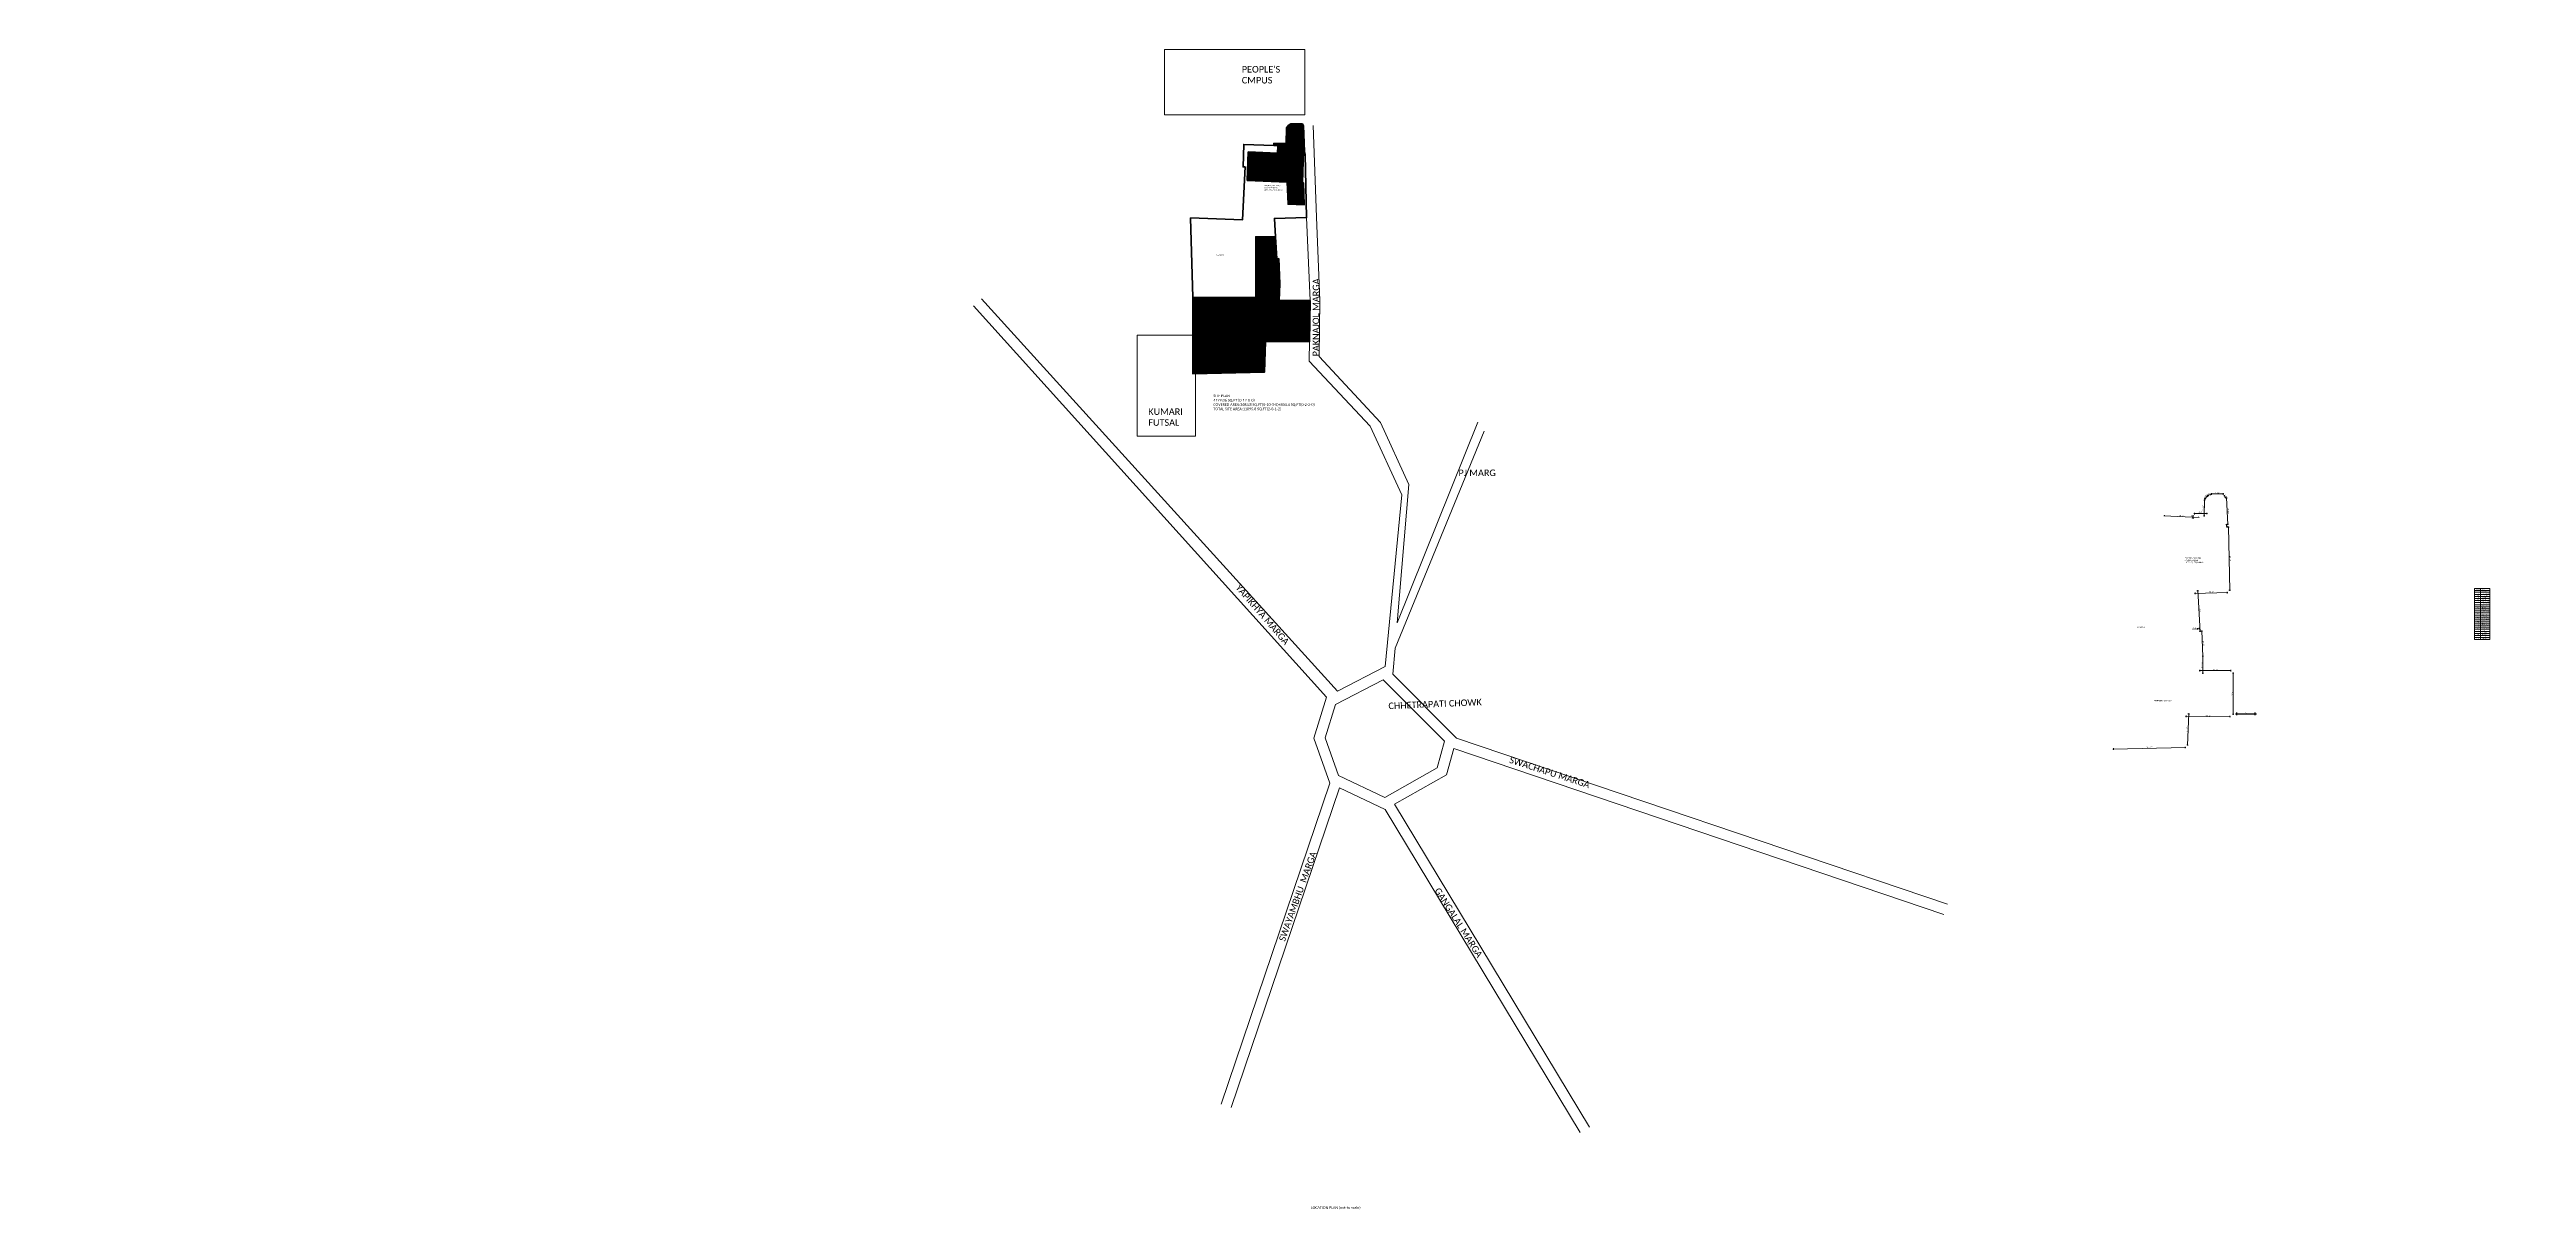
# Model space of a CAD drawing. Header units: inches. Extents: x 0 to 179512, y -43395 to -31716.
# Drawn here: x 134634 to 157379, y -42926 to -32284 of the extents above; entities that cross this region are included whole.
import ezdxf

# ---------------------------------------------------------------- set-up
doc = ezdxf.new("R2010")
doc.units = ezdxf.units.IN
doc.header["$LTSCALE"] = 10
doc.header["$MEASUREMENT"] = 0
doc.layers.get('Defpoints').update_dxf_attribs({"color": 215})
for name, color, linetype, lineweight in [('door', 4, 'Continuous', 25), ('hatch', 95, 'Continuous', 0), ('NEW LETTERING', 3, 'Continuous', 0), ('OL_AR_Hatch', 253, 'Continuous', 15), ('OL_AR_Text', 140, 'Continuous', 5), ('OL_AR_WALL', 255, 'Continuous', 40)]:
    doc.layers.add(name, color=color, linetype=linetype, lineweight=lineweight)
doc.styles.add('1-16 Annotative Text', font='calibri.ttf', dxfattribs={"height": 0.0625})
doc.styles.add('1-8 Annotative Text', font='calibri.ttf', dxfattribs={"height": 0.125})
doc.styles.add('arial', font='arial.ttf')
doc.styles.get("Standard").update_dxf_attribs({"font": 'arial.ttf'})
doc.dimstyles.new('1-16 Annotative Dimension', dxfattribs={"dimtxt": 0.0625, "dimasz": 0.0625, "dimexe": 0.125, "dimexo": 0, "dimgap": 0.03125, "dimtad": 1, "dimdec": 0, "dimzin": 0, "dimdsep": 46, "dimlunit": 4, "dimtxsty": '1-16 Annotative Text', "dimblk": 'ARCHTICK', "dimcen": 0.09, "dimdle": 0.125, "dimadec": 0, "dimazin": 0, "dimtfac": 1, "dimtdec": 0, "dimtix": 1, "dimtofl": 0, "dimtmove": 2, "dimatfit": 3, "dimfxl": 0.125, "dimfxlon": 1, "dimtolj": 1, "dimtzin": 0, "dimarcsym": 1})
doc.dimstyles.new('1-8 Annotative Dimension', dxfattribs={"dimtxt": 0.125, "dimasz": 0.0625, "dimexe": 0.0625, "dimexo": 0.083333, "dimgap": 0.03125, "dimtad": 1, "dimdec": 0, "dimzin": 0, "dimdsep": 46, "dimlunit": 4, "dimtxsty": '1-8 Annotative Text', "dimblk": 'ARCHTICK', "dimcen": 0.0625, "dimdle": 0.0625, "dimclrd": 256, "dimclre": 256, "dimadec": 0, "dimazin": 0, "dimtfac": 1, "dimtdec": 0, "dimtofl": 0, "dimtmove": 0, "dimatfit": 3, "dimfxl": 0.083333, "dimfxlon": 1, "dimtolj": 1, "dimtzin": 0, "dimlwd": -1, "dimlwe": -1, "dimarcsym": 1})

# ---------------------------------------------------------------- blocks, each defined once
blk = doc.blocks.new('_ArchTick')
at = {"color": 0, "linetype": 'ByBlock', "const_width": 0.15}
blk.add_lwpolyline([(-0.5, -0.5), (0.5, 0.5)], dxfattribs=at)
blk = doc.blocks.new('*D1078')
at = {"layer": 'Defpoints', "color": 0, "transparency": 16777216}
for p in [(0, -38065), (174042, -38103), (174046, -38065)]:
    blk.add_point(p, dxfattribs=at)
at = {"layer": 'door', "color": 0, "lineweight": -2, "transparency": 16777216}
for p, q in [((174034, -38065), (174058, -38065)), ((174042, -38103), (174058, -38103)), ((174046, -38115), (174046, -38053))]:
    blk.add_line(p, q, dxfattribs=at)
at = {"layer": 'door', "color": 0, "lineweight": -2, "transparency": 16777216, "xscale": 6, "yscale": 6, "zscale": 6}
for p, rotation in [((174046, -38065), 90), ((174046, -38103), 270)]:
    blk.add_blockref('_ArchTick', p, dxfattribs=dict(at, rotation=rotation))
at = {"layer": 'door', "color": 0, "transparency": 16777216, "insert": (174040, -38084), "char_height": 6, "attachment_point": 5, "rotation": 90, "style": '1-16 Annotative Text'}
blk.add_mtext('\\A1;3\'-2"', dxfattribs=at)
blk = doc.blocks.new('*D30')
at = {"color": 0, "lineweight": -2, "transparency": 16777216}
for p, q in [((154706, -38378), (154900, -38378)), ((154718, -38390), (154718, -38366)), ((154888, -38390), (154888, -38366))]:
    blk.add_line(p, q, dxfattribs=at)
at = {"layer": 'Defpoints', "color": 0, "transparency": 16777216}
for p in [(154718, -38440), (154888, -38378), (154888, -38438)]:
    blk.add_point(p, dxfattribs=at)
at = {"color": 0, "lineweight": -2, "transparency": 16777216, "xscale": 6, "yscale": 6, "zscale": 6, "rotation": 180}
blk.add_blockref('_ArchTick', (154718, -38378), dxfattribs=at)
at = {"color": 0, "lineweight": -2, "transparency": 16777216, "xscale": 6, "yscale": 6, "zscale": 6}
blk.add_blockref('_ArchTick', (154888, -38378), dxfattribs=at)
at = {"color": 0, "transparency": 16777216, "insert": (154803, -38372), "char_height": 6, "attachment_point": 5, "style": '1-16 Annotative Text'}
blk.add_mtext('\\A1;14\'-2"', dxfattribs=at)
blk = doc.blocks.new('*D64')
at = {"layer": 'Defpoints', "color": 0, "transparency": 16777216}
for p in [(154245, -38664), (153587, -38678), (154245, -38689)]:
    blk.add_point(p, dxfattribs=at)
at = {"layer": 'OL_AR_Text', "transparency": 16777216}
for p, q in [((153581, -38703), (154251, -38689)), ((153587, -38695), (153587, -38709)), ((154245, -38681), (154245, -38695))]:
    blk.add_line(p, q, dxfattribs=at)
at = {"layer": 'OL_AR_Text', "transparency": 16777216, "xscale": 6, "yscale": 6, "zscale": 6}
for p, rotation in [((153587, -38703), 181.2274458946152), ((154245, -38689), 1.227445894615224)]:
    blk.add_blockref('_ArchTick', p, dxfattribs=dict(at, rotation=rotation))
at = {"layer": 'OL_AR_Text', "color": 0, "transparency": 16777216, "insert": (153916, -38687), "char_height": 12, "attachment_point": 5, "rotation": 1.2274, "style": '1-8 Annotative Text'}
blk.add_mtext('\\A1;54\'-10"', dxfattribs=at)
blk = doc.blocks.new('*D60')
at = {"layer": 'Defpoints', "color": 0, "transparency": 16777216}
for p in [(154255, -38380), (154278, -38380), (154245, -38664)]:
    blk.add_point(p, dxfattribs=at)
at = {"layer": 'OL_AR_Text', "transparency": 16777216}
for p, q in [((154267, -38671), (154278, -38374)), ((154270, -38380), (154284, -38381)), ((154260, -38664), (154274, -38665))]:
    blk.add_line(p, q, dxfattribs=at)
at = {"layer": 'OL_AR_Text', "transparency": 16777216, "xscale": 6, "yscale": 6, "zscale": 6}
for p, rotation in [((154278, -38380), 87.97346806540628), ((154268, -38665), 267.9734680654063)]:
    blk.add_blockref('_ArchTick', p, dxfattribs=dict(at, rotation=rotation))
at = {"layer": 'OL_AR_Text', "color": 0, "transparency": 16777216, "insert": (154264, -38522), "char_height": 12, "attachment_point": 5, "rotation": 87.9735, "style": '1-8 Annotative Text'}
blk.add_mtext('\\A1;23\'-8"', dxfattribs=at)
blk = doc.blocks.new('*D61')
at = {"layer": 'Defpoints', "color": 0, "transparency": 16777216}
for p in [(154255, -38380), (154656, -38405), (154657, -38383)]:
    blk.add_point(p, dxfattribs=at)
at = {"layer": 'OL_AR_Text', "transparency": 16777216}
for p, q in [((154249, -38402), (154662, -38406)), ((154255, -38394), (154254, -38408)), ((154656, -38397), (154656, -38411))]:
    blk.add_line(p, q, dxfattribs=at)
at = {"layer": 'OL_AR_Text', "transparency": 16777216, "xscale": 6, "yscale": 6, "zscale": 6}
for p, rotation in [((154255, -38402), 179.5664352013579), ((154656, -38405), 359.5664352013579)]:
    blk.add_blockref('_ArchTick', p, dxfattribs=dict(at, rotation=rotation))
at = {"layer": 'OL_AR_Text', "color": 0, "transparency": 16777216, "insert": (154456, -38395), "char_height": 12, "attachment_point": 5, "rotation": 359.5664, "style": '1-8 Annotative Text'}
blk.add_mtext('\\A1;33\'-6"', dxfattribs=at)
blk = doc.blocks.new('*D62')
at = {"layer": 'Defpoints', "color": 0, "transparency": 16777216}
for p in [(154663, -38006), (154687, -38006), (154657, -38383)]:
    blk.add_point(p, dxfattribs=at)
at = {"layer": 'OL_AR_Text', "transparency": 16777216}
for p, q in [((154679, -38006), (154693, -38006)), ((154687, -38389), (154687, -38000)), ((154679, -38383), (154693, -38383))]:
    blk.add_line(p, q, dxfattribs=at)
at = {"layer": 'OL_AR_Text', "transparency": 16777216, "xscale": 6, "yscale": 6, "zscale": 6}
for p, rotation in [((154687, -38006), 90), ((154687, -38383), 270)]:
    blk.add_blockref('_ArchTick', p, dxfattribs=dict(at, rotation=rotation))
at = {"layer": 'OL_AR_Text', "color": 0, "transparency": 16777216, "insert": (154678, -38194), "char_height": 12, "attachment_point": 5, "rotation": 90, "style": '1-8 Annotative Text'}
blk.add_mtext('\\A1;31\'-5"', dxfattribs=at)
blk = doc.blocks.new('*D63')
at = {"layer": 'Defpoints', "color": 0, "transparency": 16777216}
for p in [(154663, -37982), (154379, -38006), (154663, -38006)]:
    blk.add_point(p, dxfattribs=at)
at = {"layer": 'OL_AR_Text', "transparency": 16777216}
for p, q in [((154373, -37982), (154669, -37982)), ((154379, -37990), (154379, -37976)), ((154663, -37990), (154663, -37976))]:
    blk.add_line(p, q, dxfattribs=at)
at = {"layer": 'OL_AR_Text', "transparency": 16777216, "xscale": 6, "yscale": 6, "zscale": 6, "rotation": 180}
blk.add_blockref('_ArchTick', (154379, -37982), dxfattribs=at)
at = {"layer": 'OL_AR_Text', "transparency": 16777216, "xscale": 6, "yscale": 6, "zscale": 6}
blk.add_blockref('_ArchTick', (154663, -37982), dxfattribs=at)
at = {"layer": 'OL_AR_Text', "color": 0, "transparency": 16777216, "insert": (154521, -37973), "char_height": 12, "attachment_point": 5, "style": '1-8 Annotative Text'}
blk.add_mtext('\\A1;23\'-8"', dxfattribs=at)
blk = doc.blocks.new('*D65')
at = {"layer": 'Defpoints', "color": 0, "transparency": 16777216}
for p in [(154385, -37851), (154408, -37851), (154379, -38006)]:
    blk.add_point(p, dxfattribs=at)
at = {"layer": 'OL_AR_Text', "transparency": 16777216}
for p, q in [((154400, -37851), (154414, -37851)), ((154408, -38012), (154408, -37845)), ((154400, -38006), (154414, -38006))]:
    blk.add_line(p, q, dxfattribs=at)
at = {"layer": 'OL_AR_Text', "transparency": 16777216, "xscale": 6, "yscale": 6, "zscale": 6}
for p, rotation in [((154408, -37851), 90), ((154408, -38006), 270)]:
    blk.add_blockref('_ArchTick', p, dxfattribs=dict(at, rotation=rotation))
at = {"layer": 'OL_AR_Text', "color": 0, "transparency": 16777216, "insert": (154399, -37929), "char_height": 12, "attachment_point": 5, "rotation": 90, "style": '1-8 Annotative Text'}
blk.add_mtext('\\A1;12\'-10"', dxfattribs=at)
blk = doc.blocks.new('*D66')
at = {"layer": 'Defpoints', "color": 0, "transparency": 16777216}
for p in [(154376, -37620), (154399, -37620), (154385, -37851)]:
    blk.add_point(p, dxfattribs=at)
at = {"layer": 'OL_AR_Text', "transparency": 16777216}
for p, q in [((154391, -37620), (154405, -37619)), ((154408, -37857), (154399, -37614)), ((154400, -37851), (154414, -37850))]:
    blk.add_line(p, q, dxfattribs=at)
at = {"layer": 'OL_AR_Text', "transparency": 16777216, "xscale": 6, "yscale": 6, "zscale": 6}
for p, rotation in [((154399, -37620), 92.12168807382909), ((154408, -37851), 272.1216880738291)]:
    blk.add_blockref('_ArchTick', p, dxfattribs=dict(at, rotation=rotation))
at = {"layer": 'OL_AR_Text', "color": 0, "transparency": 16777216, "insert": (154413, -37735), "char_height": 12, "attachment_point": 5, "rotation": 272.1217, "style": '1-8 Annotative Text'}
blk.add_mtext('\\A1;19\'-3"', dxfattribs=at)
blk = doc.blocks.new('*D67')
at = {"layer": 'Defpoints', "color": 0, "transparency": 16777216}
for p in [(154358, -37598), (154359, -37621), (154376, -37620)]:
    blk.add_point(p, dxfattribs=at)
at = {"layer": 'OL_AR_Text', "transparency": 16777216}
for p, q in [((154358, -37598), (154312, -37601)), ((154358, -37606), (154358, -37592)), ((154381, -37597), (154358, -37598)), ((154375, -37605), (154374, -37591))]:
    blk.add_line(p, q, dxfattribs=at)
at = {"layer": 'OL_AR_Text', "transparency": 16777216, "xscale": 6, "yscale": 6, "zscale": 6}
for p, rotation in [((154358, -37598), 183.5564200575858), ((154375, -37597), 3.55642005758579)]:
    blk.add_blockref('_ArchTick', p, dxfattribs=dict(at, rotation=rotation))
at = {"layer": 'OL_AR_Text', "color": 0, "transparency": 16777216, "insert": (154332, -37591), "char_height": 12, "attachment_point": 5, "rotation": 3.5564, "style": '1-8 Annotative Text'}
blk.add_mtext('\\A1;1\'-5"', dxfattribs=at)
blk = doc.blocks.new('*D68')
at = {"layer": 'Defpoints', "color": 0, "transparency": 16777216}
for p in [(154336, -37251), (154360, -37250), (154359, -37621)]:
    blk.add_point(p, dxfattribs=at)
at = {"layer": 'OL_AR_Text', "transparency": 16777216}
for p, q in [((154352, -37250), (154366, -37250)), ((154384, -37626), (154360, -37244)), ((154375, -37620), (154389, -37620))]:
    blk.add_line(p, q, dxfattribs=at)
at = {"layer": 'OL_AR_Text', "transparency": 16777216, "xscale": 6, "yscale": 6, "zscale": 6}
for p, rotation in [((154360, -37250), 93.55642005756823), ((154383, -37620), 273.5564200575682)]:
    blk.add_blockref('_ArchTick', p, dxfattribs=dict(at, rotation=rotation))
at = {"layer": 'OL_AR_Text', "color": 0, "transparency": 16777216, "insert": (154381, -37434), "char_height": 12, "attachment_point": 5, "rotation": 273.5564, "style": '1-8 Annotative Text'}
blk.add_mtext('\\A1;30\'-11"', dxfattribs=at)
blk = doc.blocks.new('*D69')
at = {"layer": 'Defpoints', "color": 0, "transparency": 16777216}
for p in [(154336, -37251), (154631, -37246), (154631, -37268)]:
    blk.add_point(p, dxfattribs=at)
at = {"layer": 'OL_AR_Text', "transparency": 16777216}
for p, q in [((154331, -37274), (154637, -37267)), ((154337, -37266), (154337, -37280)), ((154631, -37260), (154631, -37274))]:
    blk.add_line(p, q, dxfattribs=at)
at = {"layer": 'OL_AR_Text', "transparency": 16777216, "xscale": 6, "yscale": 6, "zscale": 6}
for p, rotation in [((154337, -37274), 181.1633277270773), ((154631, -37268), 1.163327727077247)]:
    blk.add_blockref('_ArchTick', p, dxfattribs=dict(at, rotation=rotation))
at = {"layer": 'OL_AR_Text', "color": 0, "transparency": 16777216, "insert": (154484, -37261), "char_height": 12, "attachment_point": 5, "rotation": 1.1633, "style": '1-8 Annotative Text'}
blk.add_mtext('\\A1;24\'-6"', dxfattribs=at)
blk = doc.blocks.new('*D70')
at = {"layer": 'Defpoints', "color": 0, "transparency": 16777216}
for p in [(154619, -36666), (154643, -36666), (154631, -37244)]:
    blk.add_point(p, dxfattribs=at)
at = {"layer": 'OL_AR_Text', "transparency": 16777216}
for p, q in [((154635, -36666), (154649, -36666)), ((154655, -37249), (154643, -36660)), ((154647, -37244), (154661, -37243))]:
    blk.add_line(p, q, dxfattribs=at)
at = {"layer": 'OL_AR_Text', "transparency": 16777216, "xscale": 6, "yscale": 6, "zscale": 6}
for p, rotation in [((154643, -36666), 91.16332772707676), ((154655, -37243), 271.1633277270768)]:
    blk.add_blockref('_ArchTick', p, dxfattribs=dict(at, rotation=rotation))
at = {"layer": 'OL_AR_Text', "color": 0, "transparency": 16777216, "insert": (154658, -36954), "char_height": 12, "attachment_point": 5, "rotation": 271.1633, "style": '1-8 Annotative Text'}
blk.add_mtext('\\A1;48\'-2"', dxfattribs=at)
blk = doc.blocks.new('*D51')
at = {"layer": 'Defpoints', "color": 0, "transparency": 16777216}
for p in [(154615, -36647), (154619, -36666), (154624, -36645)]:
    blk.add_point(p, dxfattribs=at)
at = {"layer": 'OL_AR_Text', "transparency": 16777216}
for p, q in [((154629, -36670), (154622, -36639)), ((154623, -36645), (154630, -36644)), ((154627, -36665), (154634, -36663))]:
    blk.add_line(p, q, dxfattribs=at)
at = {"layer": 'OL_AR_Text', "transparency": 16777216, "xscale": 6, "yscale": 6, "zscale": 6}
for p, rotation in [((154624, -36645), 101.8792501160036), ((154628, -36664), 281.8792501160036)]:
    blk.add_blockref('_ArchTick', p, dxfattribs=dict(at, rotation=rotation))
at = {"layer": 'OL_AR_Text', "color": 0, "transparency": 16777216, "insert": (154635, -36653), "char_height": 12, "attachment_point": 5, "rotation": 281.8793, "style": '1-8 Annotative Text'}
blk.add_mtext('\\A1;1\'-8"', dxfattribs=at)
blk = doc.blocks.new('*D52')
at = {"layer": 'Defpoints', "color": 0, "transparency": 16777216}
for p in [(154602, -36402), (154626, -36400), (154613, -36639)]:
    blk.add_point(p, dxfattribs=at)
at = {"layer": 'OL_AR_Text', "transparency": 16777216}
for p, q in [((154618, -36401), (154632, -36400)), ((154637, -36644), (154626, -36394)), ((154629, -36638), (154643, -36638))]:
    blk.add_line(p, q, dxfattribs=at)
at = {"layer": 'OL_AR_Text', "transparency": 16777216, "xscale": 6, "yscale": 6, "zscale": 6}
for p, rotation in [((154626, -36400), 92.66217211759542), ((154637, -36638), 272.6621721175954)]:
    blk.add_blockref('_ArchTick', p, dxfattribs=dict(at, rotation=rotation))
at = {"layer": 'OL_AR_Text', "color": 0, "transparency": 16777216, "insert": (154641, -36519), "char_height": 12, "attachment_point": 5, "rotation": 272.6622, "style": '1-8 Annotative Text'}
blk.add_mtext('\\A1;19\'-10"', dxfattribs=at)
blk = doc.blocks.new('*D53')
at = {"layer": 'Defpoints', "color": 0, "transparency": 16777216}
for p in [(154593, -36384), (154605, -36378), (154602, -36402)]:
    blk.add_point(p, dxfattribs=at)
at = {"layer": 'OL_AR_Text', "transparency": 16777216}
for p, q in [((154600, -36381), (154610, -36375)), ((154617, -36400), (154602, -36373)), ((154609, -36398), (154620, -36392))]:
    blk.add_line(p, q, dxfattribs=at)
at = {"layer": 'OL_AR_Text', "transparency": 16777216, "xscale": 6, "yscale": 6, "zscale": 6}
for p, rotation in [((154605, -36378), 118.4865222294985), ((154614, -36395), 298.4865222294985)]:
    blk.add_blockref('_ArchTick', p, dxfattribs=dict(at, rotation=rotation))
at = {"layer": 'OL_AR_Text', "color": 0, "transparency": 16777216, "insert": (154618, -36382), "char_height": 12, "attachment_point": 5, "rotation": 298.4865, "style": '1-8 Annotative Text'}
blk.add_mtext('\\A1;1\'-7"', dxfattribs=at)
blk = doc.blocks.new('*D54')
at = {"layer": 'Defpoints', "color": 0, "transparency": 16777216}
for p in [(154487, -36385), (154593, -36361), (154593, -36384)]:
    blk.add_point(p, dxfattribs=at)
at = {"layer": 'OL_AR_Text', "transparency": 16777216}
for p, q in [((154481, -36361), (154599, -36361)), ((154487, -36369), (154487, -36355)), ((154593, -36369), (154593, -36355))]:
    blk.add_line(p, q, dxfattribs=at)
at = {"layer": 'OL_AR_Text', "transparency": 16777216, "xscale": 6, "yscale": 6, "zscale": 6}
for p, rotation in [((154487, -36361), 180.3687489520139), ((154593, -36361), 0.3687489520139459)]:
    blk.add_blockref('_ArchTick', p, dxfattribs=dict(at, rotation=rotation))
at = {"layer": 'OL_AR_Text', "color": 0, "transparency": 16777216, "insert": (154540, -36352), "char_height": 12, "attachment_point": 5, "rotation": 0.3687, "style": '1-8 Annotative Text'}
blk.add_mtext('\\A1;8\'-10"', dxfattribs=at)
blk = doc.blocks.new('*D55')
at = {"layer": 'Defpoints', "color": 0, "transparency": 16777216}
for p in [(154475, -36365), (154487, -36385), (154466, -36397)]:
    blk.add_point(p, dxfattribs=at)
at = {"layer": 'OL_AR_Text', "transparency": 16777216}
for p, q in [((154449, -36379), (154481, -36362)), ((154458, -36383), (154451, -36371)), ((154479, -36372), (154473, -36359))]:
    blk.add_line(p, q, dxfattribs=at)
at = {"layer": 'OL_AR_Text', "transparency": 16777216, "xscale": 6, "yscale": 6, "zscale": 6}
for p, rotation in [((154454, -36376), 209.0087295942617), ((154475, -36365), 29.0087295942617)]:
    blk.add_blockref('_ArchTick', p, dxfattribs=dict(at, rotation=rotation))
at = {"layer": 'OL_AR_Text', "color": 0, "transparency": 16777216, "insert": (154460, -36363), "char_height": 12, "attachment_point": 5, "rotation": 29.0087, "style": '1-8 Annotative Text'}
blk.add_mtext("\\A1;2'", dxfattribs=at)
blk = doc.blocks.new('*D56')
at = {"layer": 'Defpoints', "color": 0, "transparency": 16777216}
for p in [(154448, -36381), (154446, -36419), (154466, -36397)]:
    blk.add_point(p, dxfattribs=at)
at = {"layer": 'OL_AR_Text', "transparency": 16777216}
for p, q in [((154424, -36408), (154452, -36377)), ((154454, -36387), (154444, -36377)), ((154434, -36409), (154424, -36400))]:
    blk.add_line(p, q, dxfattribs=at)
at = {"layer": 'OL_AR_Text', "transparency": 16777216, "xscale": 6, "yscale": 6, "zscale": 6}
for p, rotation in [((154448, -36381), 48.23528398649798), ((154428, -36404), 228.235283986498)]:
    blk.add_blockref('_ArchTick', p, dxfattribs=dict(at, rotation=rotation))
at = {"layer": 'OL_AR_Text', "color": 0, "transparency": 16777216, "insert": (154431, -36386), "char_height": 12, "attachment_point": 5, "rotation": 48.2353, "style": '1-8 Annotative Text'}
blk.add_mtext('\\A1;2\'-6"', dxfattribs=at)
blk = doc.blocks.new('*D57')
at = {"layer": 'Defpoints', "color": 0, "transparency": 16777216}
for p in [(154422, -36419), (154443, -36562), (154446, -36419)]:
    blk.add_point(p, dxfattribs=at)
at = {"layer": 'OL_AR_Text', "transparency": 16777216}
for p, q in [((154427, -36562), (154413, -36562)), ((154430, -36419), (154416, -36419)), ((154419, -36568), (154422, -36413))]:
    blk.add_line(p, q, dxfattribs=at)
at = {"layer": 'OL_AR_Text', "transparency": 16777216, "xscale": 6, "yscale": 6, "zscale": 6}
for p, rotation in [((154419, -36562), 268.9205252510953), ((154422, -36419), 88.92052525109536)]:
    blk.add_blockref('_ArchTick', p, dxfattribs=dict(at, rotation=rotation))
at = {"layer": 'OL_AR_Text', "color": 0, "transparency": 16777216, "insert": (154412, -36490), "char_height": 12, "attachment_point": 5, "rotation": 88.9205, "style": '1-8 Annotative Text'}
blk.add_mtext('\\A1;11\'-11"', dxfattribs=at)
blk = doc.blocks.new('*D58')
at = {"layer": 'Defpoints', "color": 0, "transparency": 16777216}
for p in [(154330, -36563), (154443, -36540), (154443, -36562)]:
    blk.add_point(p, dxfattribs=at)
at = {"layer": 'OL_AR_Text', "transparency": 16777216}
for p, q in [((154324, -36541), (154449, -36540)), ((154330, -36549), (154330, -36535)), ((154443, -36548), (154443, -36534))]:
    blk.add_line(p, q, dxfattribs=at)
at = {"layer": 'OL_AR_Text', "transparency": 16777216, "xscale": 6, "yscale": 6, "zscale": 6}
for p, rotation in [((154330, -36541), 180.4815178877579), ((154443, -36540), 0.4815178877579128)]:
    blk.add_blockref('_ArchTick', p, dxfattribs=dict(at, rotation=rotation))
at = {"layer": 'OL_AR_Text', "color": 0, "transparency": 16777216, "insert": (154386, -36531), "char_height": 12, "attachment_point": 5, "rotation": 0.4815, "style": '1-8 Annotative Text'}
blk.add_mtext('\\A1;9\'-5"', dxfattribs=at)
blk = doc.blocks.new('*D59')
at = {"layer": 'Defpoints', "color": 0, "transparency": 16777216}
for p in [(154318, -36583), (154329, -36584), (154330, -36563)]:
    blk.add_point(p, dxfattribs=at)
at = {"layer": 'OL_AR_Text', "transparency": 16777216}
for p, q in [((154321, -36583), (154312, -36583)), ((154322, -36563), (154313, -36563)), ((154319, -36557), (154318, -36589))]:
    blk.add_line(p, q, dxfattribs=at)
at = {"layer": 'OL_AR_Text', "transparency": 16777216, "xscale": 6, "yscale": 6, "zscale": 6}
for p, rotation in [((154318, -36583), 267.9959006594045), ((154319, -36563), 87.99590065940447)]:
    blk.add_blockref('_ArchTick', p, dxfattribs=dict(at, rotation=rotation))
at = {"layer": 'OL_AR_Text', "color": 0, "transparency": 16777216, "insert": (154309, -36573), "char_height": 12, "attachment_point": 5, "rotation": 87.9959, "style": '1-8 Annotative Text'}
blk.add_mtext('\\A1;1\'-8"', dxfattribs=at)
blk = doc.blocks.new('*D71')
at = {"layer": 'Defpoints', "color": 0, "transparency": 16777216}
for p in [(154054, -36573), (154367, -36576), (154367, -36586)]:
    blk.add_point(p, dxfattribs=at)
at = {"layer": 'OL_AR_Text', "transparency": 16777216}
for p, q in [((154048, -36562), (154373, -36576)), ((154054, -36565), (154055, -36557)), ((154367, -36578), (154367, -36570))]:
    blk.add_line(p, q, dxfattribs=at)
at = {"layer": 'OL_AR_Text', "transparency": 16777216, "xscale": 6, "yscale": 6, "zscale": 6}
for p, rotation in [((154054, -36563), 177.5764989666738), ((154367, -36576), 357.5764989666739)]:
    blk.add_blockref('_ArchTick', p, dxfattribs=dict(at, rotation=rotation))
at = {"layer": 'OL_AR_Text', "color": 0, "transparency": 16777216, "insert": (154211, -36560), "char_height": 12, "attachment_point": 5, "rotation": 357.5765, "style": '1-8 Annotative Text'}
blk.add_mtext('\\A1;26\'-1"', dxfattribs=at)

msp = doc.modelspace()

# ---------------------------------------------------------------- hatches: boundary and pattern name
at = {"layer": 'OL_AR_Hatch'}
h = msp.add_hatch(dxfattribs=at)
h.set_pattern_fill('ANSI31', color=256, scale=40)
h.set_pattern_definition([(45, (-18049.129, -14450.947), (-3.5355339, 3.5355339), [])])
h.paths.add_polyline_path([(145640.7, -33223.24), (145632.87, -33485.25), (145999.6, -33499.21), (146006.48, -33703.91), (146155.07, -33707.7), (146148.43, -33505.9), (146140.31, -33506.17), (146149.33, -33214.01), (146138.71, -32965.98), (146138.62, -32965.83), (146032.57, -32966.66), (146011.35, -32978.43), (145991.43, -33000.74), (145988.73, -33143.75), (145875.56, -33144.7), (145874.78, -33165.14), (145912.38, -33167.81), (145910.48, -33233.31)])
h = msp.add_hatch(dxfattribs=at)
h.set_pattern_fill('ANSI31', color=256, scale=40)
h.set_pattern_definition([(45, (-7489.3733, -9169.251), (-3.5355339, 3.5355339), [])])
h.paths.add_polyline_path([(146202.39, -34964.21), (145800.47, -34961.17), (145790.42, -35245.33), (145132.57, -35259.42), (145133.78, -34560.27), (145709.68, -34560.27), (145709.68, -34002.27), (145891.25, -34002.27), (145905.21, -34202.99), (145921.89, -34201.96), (145930.45, -34432.95), (145925.14, -34587.27), (146094.44, -34587.27), (146209.03, -34587.27)])
h.paths.add_polyline_path([(145498.35, -34854.54), (145668.64, -34854.54), (145668.64, -34825.46), (145498.35, -34825.46)], flags=24)

# ---------------------------------------------------------------- linework, layer by layer
at = {"layer": 'hatch'}
for p, q in [((146462.31, -38172.45), (143192.27, -34569.75)), ((146360.96, -38225.28), (143118.84, -34636.08)), ((146202.09, -35144.42), (146209.03, -34587.27)), ((146761.71, -35738.29), (146202.09, -35144.42)), ((147115.17, -36276.18), (146855.58, -35707)), ((147009.49, -37542.47), (147750.91, -35704.21)), ((147052.64, -36368.94), (146761.71, -35738.29)), ((146990.02, -37775.76), (147806.7, -35784.19)), ((146898.89, -37944.89), (147052.64, -36368.94)), ((147009.49, -37542.47), (147115.17, -36276.18)), ((146898.89, -37944.89), (146462.31, -38172.45)), ((146969.97, -38015.97), (146990.02, -37775.76)), ((146880.26, -38066.19), (146443.04, -38294.08)), ((147444.32, -38630.25), (146880.26, -38066.19)), ((147555.1, -38601.1), (146969.97, -38015.97)), ((146360.96, -38225.28), (146242.68, -38601.1)), ((146443.04, -38294.08), (146347.02, -38599.18)), ((146242.68, -38601.1), (146390.18, -39015.62)), ((146347.02, -38599.18), (146469.66, -38943.84)), ((147376.75, -38873.54), (147444.32, -38630.25)), ((147555.1, -38601.1), (152061.73, -40125.16)), ((146894.94, -39145.89), (147376.75, -38873.54)), ((147461.12, -38939.51), (147528.58, -38696.59)), ((147528.66, -38696.3), (152030.03, -40218.9)), ((146390.18, -39015.62), (145391.87, -41958.98)), ((146480.16, -39058.37), (145485.58, -41990.76)), ((146469.66, -38943.84), (146894.94, -39145.89)), ((146480.16, -39058.37), (146898.89, -39257.32)), ((146985.07, -39208.6), (147461.12, -38939.51)), ((146898.89, -39257.32), (148689.28, -42221.19)), ((146984.99, -39208.64), (148773.98, -42170.03))]:
    msp.add_line(p, q, dxfattribs=at)
for points in [[(146160.74, -32881.74), (144872, -32881.74), (144872, -32284.19), (146160.74, -32284.19)], [(144620.31, -34905), (145156.31, -34905), (145156.31, -35832), (144620.31, -35832)]]:
    msp.add_lwpolyline(points, close=True, dxfattribs=at)
for points in [[(146855.58, -35707), (146293.22, -35099.61), (146299.61, -34585.9), (146266.97, -33822.01), (146238.49, -32980.01)], [(146209.03, -34587.27), (146176.47, -33825.47)]]:
    msp.add_lwpolyline(points, dxfattribs=at)
at = {"layer": 'NEW LETTERING', "ltscale": 40, "transparency": 33554687}
for p, q in [((156903.5, -37227.68), (156903.5, -37698.29)), ((156903.5, -37227.68), (157042.84, -37227.68)), ((156903.5, -37246.71), (157042.84, -37246.71)), ((156903.5, -37263.5), (157042.84, -37263.5)), ((156903.5, -37282.5), (157042.84, -37282.5)), ((156903.5, -37301.5), (157042.84, -37301.5)), ((156957.68, -37227.68), (156957.68, -37698.29)), ((157042.84, -37227.68), (157042.84, -37698.29)), ((156903.5, -37320.5), (157042.84, -37320.5)), ((156903.5, -37339.5), (157042.84, -37339.5)), ((156903.5, -37358.5), (157042.84, -37358.5)), ((156903.5, -37377.5), (157042.84, -37377.5)), ((156903.5, -37396.5), (157042.84, -37396.5)), ((156903.5, -37415.5), (157042.84, -37415.5)), ((156903.5, -37434.5), (157042.84, -37434.5)), ((156903.5, -37453.5), (157042.84, -37453.5)), ((156903.5, -37472.5), (157042.84, -37472.5)), ((156903.5, -37491.5), (157042.84, -37491.5)), ((156903.5, -37510.5), (157042.84, -37510.5)), ((156903.5, -37527.29), (157042.84, -37527.29)), ((156903.5, -37546.29), (157042.84, -37546.29)), ((156903.5, -37565.29), (157042.84, -37565.29)), ((156903.5, -37584.29), (157042.84, -37584.29)), ((156903.5, -37603.29), (157042.84, -37603.29)), ((156903.5, -37622.29), (157042.84, -37622.29)), ((156903.5, -37641.29), (157042.84, -37641.29)), ((156903.5, -37660.29), (157042.84, -37660.29)), ((156903.5, -37679.29), (157042.84, -37679.29)), ((156903.5, -37698.29), (157042.84, -37698.29))]:
    msp.add_line(p, q, dxfattribs=at)
at = {"layer": 'OL_AR_Hatch', "lineweight": 40}
for points in [[(145133.78, -34560.27), (145111.89, -33828.06), (145589.56, -33845.27), (145612.5, -33361.49), (145594.14, -33361.13), (145599.64, -33154.57), (145874.78, -33165.07), (145875.56, -33144.7), (145988.73, -33143.75), (145991.43, -33000.74), (146011.35, -32978.43), (146032.57, -32966.66), (146138.62, -32965.83), (146147.98, -32983.08), (146159.02, -33220.55), (146164.74, -33247.72), (146176.47, -33825.47), (145882.22, -33832.99), (145891.17, -34002.27)], [(145632.87, -33485.25), (145999.6, -33499.21), (146006.48, -33703.91), (146155.07, -33707.7), (146148.43, -33505.9), (146140.31, -33506.17), (146149.33, -33214.01), (146138.7, -32965.92)], [(145632.87, -33485.25), (145640.7, -33223.24), (145910.48, -33233.31), (145912.38, -33167.81), (145874.84, -33165.14)]]:
    msp.add_lwpolyline(points, dxfattribs=at)
at = {"layer": 'OL_AR_WALL'}
msp.add_lwpolyline([(145709.68, -34002.27), (145891.25, -34002.27), (145905.21, -34202.99), (145921.89, -34201.96), (145930.45, -34432.95), (145925.14, -34587.27), (146094.44, -34587.27), (146209.03, -34587.27), (146202.39, -34964.21), (145800.47, -34961.17), (145790.42, -35245.33), (145132.57, -35259.42), (145133.78, -34560.27), (145709.68, -34560.27), (145709.68, -34002.27), (145891.25, -34002.27)], dxfattribs=at)

# ---------------------------------------------------------------- texts
at = {"layer": 'NEW LETTERING', "char_height": 12, "width": 178.196, "attachment_point": 1, "style": '1-16 Annotative Text'}
for s, insert in [('\\A1;EXISTING BUILDING\\PCOVERED AREA: 1453.9 SQ.FT (0-4-0-3)', (154241.19, -36943.85)), ('\\A1;GARDEN', (153805.13, -37580.6))]:
    msp.add_mtext(s, dxfattribs=dict(at, insert=insert))
at = {"layer": 'NEW LETTERING', "ltscale": 40, "transparency": 33554687, "char_height": 7, "attachment_point": 1}
for s, insert, width in [('{\\fVerdana|b0|i0|c0|p34;Triangle}', (156909.44, -37233.79), 62.3438), ('{\\fVerdana|b0|i0|c0|p34;T1}', (156927.32, -37251.59), 30.3579), ('{\\fVerdana|b0|i0|c0|p34;T2}', (156927.32, -37269.88), 30.3579), ('{\\fVerdana|b0|i0|c0|p34;T3}', (156927.32, -37289.63), 30.3579), ('{\\fVerdana|b0|i0|c0|p34;2310.109 sq.ft }', (156970.24, -37288.83), 97.3238), ('{\\fVerdana|b0|i0|c0|p34;1596.949 sq.ft }', (156970.24, -37250.83), 97.3238), ('{\\fVerdana|b0|i0|c0|p34;1617.332 sq.ft }', (156970.24, -37269.83), 97.3238), ('{\\fVerdana|b0|i0|c0|p34;T4}', (156927.32, -37309.38), 30.3579), ('{\\fVerdana|b0|i0|c0|p34;T5}', (156927.32, -37326.72), 30.3579), ('{\\fVerdana|b0|i0|c0|p34;T6}', (156927.32, -37347.38), 30.3579), ('{\\fVerdana|b0|i0|c0|p34;T7}', (156927.32, -37364.72), 30.3579), ('{\\fVerdana|b0|i0|c0|p34;T8}', (156927.32, -37385.38), 30.3579), ('{\\fVerdana|b0|i0|c0|p34;T9}', (156927.32, -37402.72), 30.3579), ('{\\fVerdana|b0|i0|c0|p34;T10}', (156927.32, -37423.38), 30.3579), ('{\\fVerdana|b0|i0|c0|p34;T11}', (156927.32, -37440.72), 30.3579), ('{\\fVerdana|b0|i0|c0|p34;T12}', (156927.32, -37461.38), 30.3579), ('{\\fVerdana|b0|i0|c0|p34;T13}', (156927.32, -37478.72), 30.3579), ('{\\fVerdana|b0|i0|c0|p34;T14}', (156927.32, -37497.72), 30.3579), ('{\\fVerdana|b0|i0|c0|p34;T15}', (156927.32, -37514.67), 30.3579), ('{\\fVerdana|b0|i0|c0|p34;41.424 sq.ft }', (156970.24, -37497.83), 97.3238), ('{\\fVerdana|b0|i0|c0|p34;982.948 sq.ft }', (156970.24, -37402.83), 97.3238), ('{\\fVerdana|b0|i0|c0|p34;619.971 sq.ft }', (156970.24, -37440.83), 97.3238), ('{\\fVerdana|b0|i0|c0|p34;247.058 sq.ft }', (156970.24, -37307.83), 97.3238), ('{\\fVerdana|b0|i0|c0|p34;20.675 sq.ft }', (156970.24, -37478.83), 97.3238), ('{\\fVerdana|b0|i0|c0|p34;368.552 sq.ft }', (156970.24, -37345.83), 97.3238), ('{\\fVerdana|b0|i0|c0|p34;384.755 sq.ft }', (156970.24, -37421.83), 97.3238), ('{\\fVerdana|b0|i0|c0|p34;526.106 sq.ft }', (156970.24, -37326.83), 97.3238), ('{\\fVerdana|b0|i0|c0|p34;579.250 sq.ft }', (156970.24, -37459.83), 97.3238), ('{\\fVerdana|b0|i0|c0|p34;756.883 sq.ft }', (156970.24, -37364.83), 97.3238), ('{\\fVerdana|b0|i0|c0|p34;768.312 sq.ft }', (156970.24, -37383.83), 97.3238), ('{\\fVerdana|b0|i0|c0|p34;14.521 sq.ft }', (156970.24, -37514.63), 97.3238), ('{\\fVerdana|b0|i0|c0|p34;TOTAL}', (156916.82, -37685.52), 30.3579), ('{\\fVerdana|b0|i0|c0|p34;T16}', (156927.32, -37534.42), 30.3579), ('{\\fVerdana|b0|i0|c0|p34;T17}', (156927.32, -37554.17), 30.3579), ('{\\fVerdana|b0|i0|c0|p34;T18}', (156927.32, -37571.52), 30.3579), ('{\\fVerdana|b0|i0|c0|p34;T19}', (156927.32, -37592.17), 30.3579), ('{\\fVerdana|b0|i0|c0|p34;T20}', (156927.32, -37609.52), 30.3579), ('{\\fVerdana|b0|i0|c0|p34;T21}', (156927.32, -37630.17), 30.3579), ('{\\fVerdana|b0|i0|c0|p34;T22}', (156927.32, -37647.52), 30.3579), ('{\\fVerdana|b0|i0|c0|p34;T23}', (156927.32, -37666.52), 30.3579), ('{\\fVerdana|b0|i0|c0|p34; 11095.8 sq.ft }', (156961.74, -37685.63), 97.3238), ('{\\fVerdana|b0|i0|c0|p34;93.883 sq.ft }', (156970.24, -37590.63), 97.3238), ('{\\fVerdana|b0|i0|c0|p34;85.283 sq.ft }', (156970.24, -37533.63), 97.3238), ('{\\fVerdana|b0|i0|c0|p34;6.994 sq.ft }', (156970.24, -37609.63), 97.3238), ('{\\fVerdana|b0|i0|c0|p34;28.184 sq.ft }', (156970.24, -37552.63), 97.3238), ('{\\fVerdana|b0|i0|c0|p34;23.874 sq.ft }', (156970.24, -37571.63), 97.3238), ('{\\fVerdana|b0|i0|c0|p34;13.209 sq.ft }', (156970.24, -37628.63), 97.3238), ('{\\fVerdana|b0|i0|c0|p34;13.178 sq.ft }', (156970.24, -37647.63), 97.3238), ('{\\fVerdana|b0|i0|c0|p34;13.178 sq.ft }', (156970.24, -37666.63), 97.3238)]:
    msp.add_mtext(s, dxfattribs=dict(at, insert=insert, width=width))
at = {"layer": 'NEW LETTERING', "ltscale": 40, "transparency": 33554687, "insert": (156975.51, -37233.79), "char_height": 7, "width": 91.2832, "attachment_point": 1, "style": 'arial'}
msp.add_mtext('Area', dxfattribs=at)
at = {"layer": 'NEW LETTERING', "insert": (146217, -42896.91), "char_height": 24, "attachment_point": 1, "style": '1-8 Annotative Text'}
msp.add_mtext_dynamic_manual_height_columns('LOCATION PLAN (not to scale)', width=768.55, gutter_width=60, heights=[0], dxfattribs=at)
at = {"layer": 'OL_AR_Text', "attachment_point": 1, "style": '1-8 Annotative Text'}
for s, width, insert, char_height in [("PEOPLE'S CMPUS", 543.464, (145582.24, -32435.1), 60), ('\\pi550.71493;\\P\\pi0;SITE PLAN \\P4129.06 SQ.FT (0-12-0-0) \\PCOVERED AREA:3683.8 SQ.FT(0-10-3-0)+864.4 SQ.FT(0-2-2-0)\\PTOTAL SITE AREA:11095.8 SQ.FT(2-0-1-2)', 1101.4299, (145321.38, -35409.11), 24), ('KUMARI FUTSAL', 543.464, (144723.43, -35575.97), 60), ('PJ MARG', 543.464, (147571.91, -36137.52), 60)]:
    msp.add_mtext_dynamic_manual_height_columns(s, width=width, gutter_width=60, heights=[0], dxfattribs=dict(at, insert=insert, char_height=char_height))
at = {"layer": 'OL_AR_Text', "char_height": 12, "width": 178.196, "attachment_point": 1, "style": '1-16 Annotative Text'}
for s, insert in [('\\A1;EXISTING BUILDING\\PCOVERED AREA: 1453.9 SQ.FT (0-4-0-3)', (145786.98, -33525.35)), ('\\A1;GARDEN', (145350.93, -34162.1)), ('\\A1;PROPOSED BUILDING', (145502.93, -34834.4)), ('\\A1;PROPOSED BUILDING', (153957.13, -38252.9))]:
    msp.add_mtext(s, dxfattribs=dict(at, insert=insert))
at = {"layer": 'OL_AR_Text', "char_height": 60, "attachment_point": 1, "style": '1-8 Annotative Text'}
for s, insert, rotation in [('PAKNAJOL MARGA', (146231.74, -35099.44), 89.835256), ('YAPIKHYA MARGA', (145566.32, -37185.31), 310.896414), ('CHHETRAPATI CHOWK', (146927.71, -38276.58), 2.422917), ('SWACHAPU MARGA', (148051.72, -38769.05), 342.194512), ('SWAYAMBHU  MARGA', (145920.8, -40451.93), 70.248718), ('GANGALAL MARGA', (147399.71, -39967.7), 302.52296)]:
    msp.add_mtext_dynamic_manual_height_columns(s, width=1164.7433, gutter_width=60, heights=[123.5], dxfattribs=dict(at, insert=insert, rotation=rotation))

# ---------------------------------------------------------------- dimensions: what is measured, and where the dimension line sits
dim = msp.add_linear_dim(base=(154887.59, -38378.46), p1=(154717.59, -38439.96), p2=(154887.59, -38437.96), dimstyle='1-16 Annotative Dimension', override={"dimscale": 0, "dimtix": 1, "dimtofl": 0, "dimtmove": 2, "dimatfit": 3})
dim.commit()
dim.dimension.update_dxf_attribs({"geometry": '*D30', "text_midpoint": (154802.59, -38372.42)})
at = {"layer": 'door'}
dim = msp.add_linear_dim(base=(174046, -38065.47), p1=(174041.94, -38103.01), p2=(0, -38065.47), angle=90, dimstyle='1-16 Annotative Dimension', override={"dimscale": 0, "dimtix": 1, "dimtofl": 0, "dimtmove": 2, "dimatfit": 3}, dxfattribs=at)
dim.commit()
dim.dimension.update_dxf_attribs({"geometry": '*D1078', "text_midpoint": (174039.93, -38084.24)})
at = {"layer": 'OL_AR_Text'}
for base, p1, p2, angle, picture, middle in [((154448.08, -36381.33), (154445.63, -36419.23), (154465.55, -36396.93), 48.235284, '*D56', (154438.12, -36392.48)), ((154605.17, -36377.82), (154602.18, -36401.57), (154592.91, -36384.48), 118.486522, '*D53', (154609.81, -36386.37)), ((154317.95, -36583.25), (154329.76, -36563.2), (154329.04, -36583.64), 267.995901, '*D59', (154318.31, -36573.03)), ((154623.73, -36645.01), (154618.94, -36666.21), (154614.87, -36646.88), 101.87925, '*D51', (154625.77, -36654.68))]:
    dim = msp.add_linear_dim(base=base, p1=p1, p2=p2, angle=angle, dimstyle='1-8 Annotative Dimension', override={"dimscale": 0, "dimpost": '\\X', "dimtix": 0, "dimtofl": 0, "dimtmove": 0, "dimatfit": 3}, dxfattribs=at)
    dim.commit()
    dim.dimension.update_dxf_attribs({"geometry": picture, "text_midpoint": middle, "dimtype": 129})
for p1, p2, distance, picture, middle in [((154465.55, -36396.93), (154486.77, -36385.16), 23.41, '*D55', (154460.42, -36362.65)), ((154486.77, -36385.16), (154592.91, -36384.48), 23.88, '*D54', (154539.63, -36351.79)), ((154053.84, -36573.07), (154366.58, -36586.3), 10.56, '*D71', (154211.04, -36560)), ((154329.76, -36563.2), (154442.94, -36562.25), 22.29, '*D58', (154386.08, -36531.29)), ((154442.94, -36562.25), (154445.63, -36419.23), 23.77, '*D57', (154411.51, -36490.13)), ((154613.23, -36639.05), (154602.18, -36401.57), -23.94, '*D52', (154640.76, -36518.77)), ((154630.67, -37243.97), (154618.94, -36666.21), -23.85, '*D70', (154657.79, -36954.42)), ((154336.42, -37251.48), (154630.7, -37245.51), -22.07, '*D69', (154483.82, -37261.41)), ((154359.41, -37621.49), (154336.42, -37251.48), -24, '*D68', (154381, -37434.43)), ((154376.09, -37620.46), (154359.41, -37621.49), -23.07, '*D67', (154331.64, -37590.98)), ((154384.65, -37851.45), (154376.09, -37620.46), -23.03, '*D66', (154412.53, -37734.76)), ((154379.35, -38005.77), (154663.23, -38005.77), 23.3, '*D63', (154521.29, -37973.32)), ((154244.62, -38663.83), (154254.67, -38379.67), -23.02, '*D60', (154263.51, -38522.24)), ((154254.67, -38379.67), (154656.59, -38382.71), -22.77, '*D61', (154455.53, -38394.81)), ((153586.77, -38677.92), (154244.62, -38663.83), -24.83, '*D64', (153916.03, -38686.55))]:
    dim = msp.add_aligned_dim(p1=p1, p2=p2, distance=distance, dimstyle='1-8 Annotative Dimension', override={"dimscale": 0, "dimpost": '\\X', "dimtix": 0, "dimtofl": 0, "dimtmove": 0, "dimatfit": 3}, dxfattribs=at)
    dim.commit()
    dim.dimension.update_dxf_attribs({"geometry": picture, "text_midpoint": middle})
for base, p1, p2, picture, middle in [((154407.65, -37851.45), (154379.35, -38005.77), (154384.65, -37851.45), '*D65', (154398.5, -37928.61)), ((154687.22, -38005.77), (154656.59, -38382.71), (154663.23, -38005.77), '*D62', (154678.07, -38194.24))]:
    dim = msp.add_linear_dim(base=base, p1=p1, p2=p2, angle=90, dimstyle='1-8 Annotative Dimension', override={"dimscale": 0, "dimpost": '\\X', "dimtix": 0, "dimtofl": 0, "dimtmove": 0, "dimatfit": 3}, dxfattribs=at)
    dim.commit()
    dim.dimension.update_dxf_attribs({"geometry": picture, "text_midpoint": middle})

doc.saveas('drawing.dxf')
